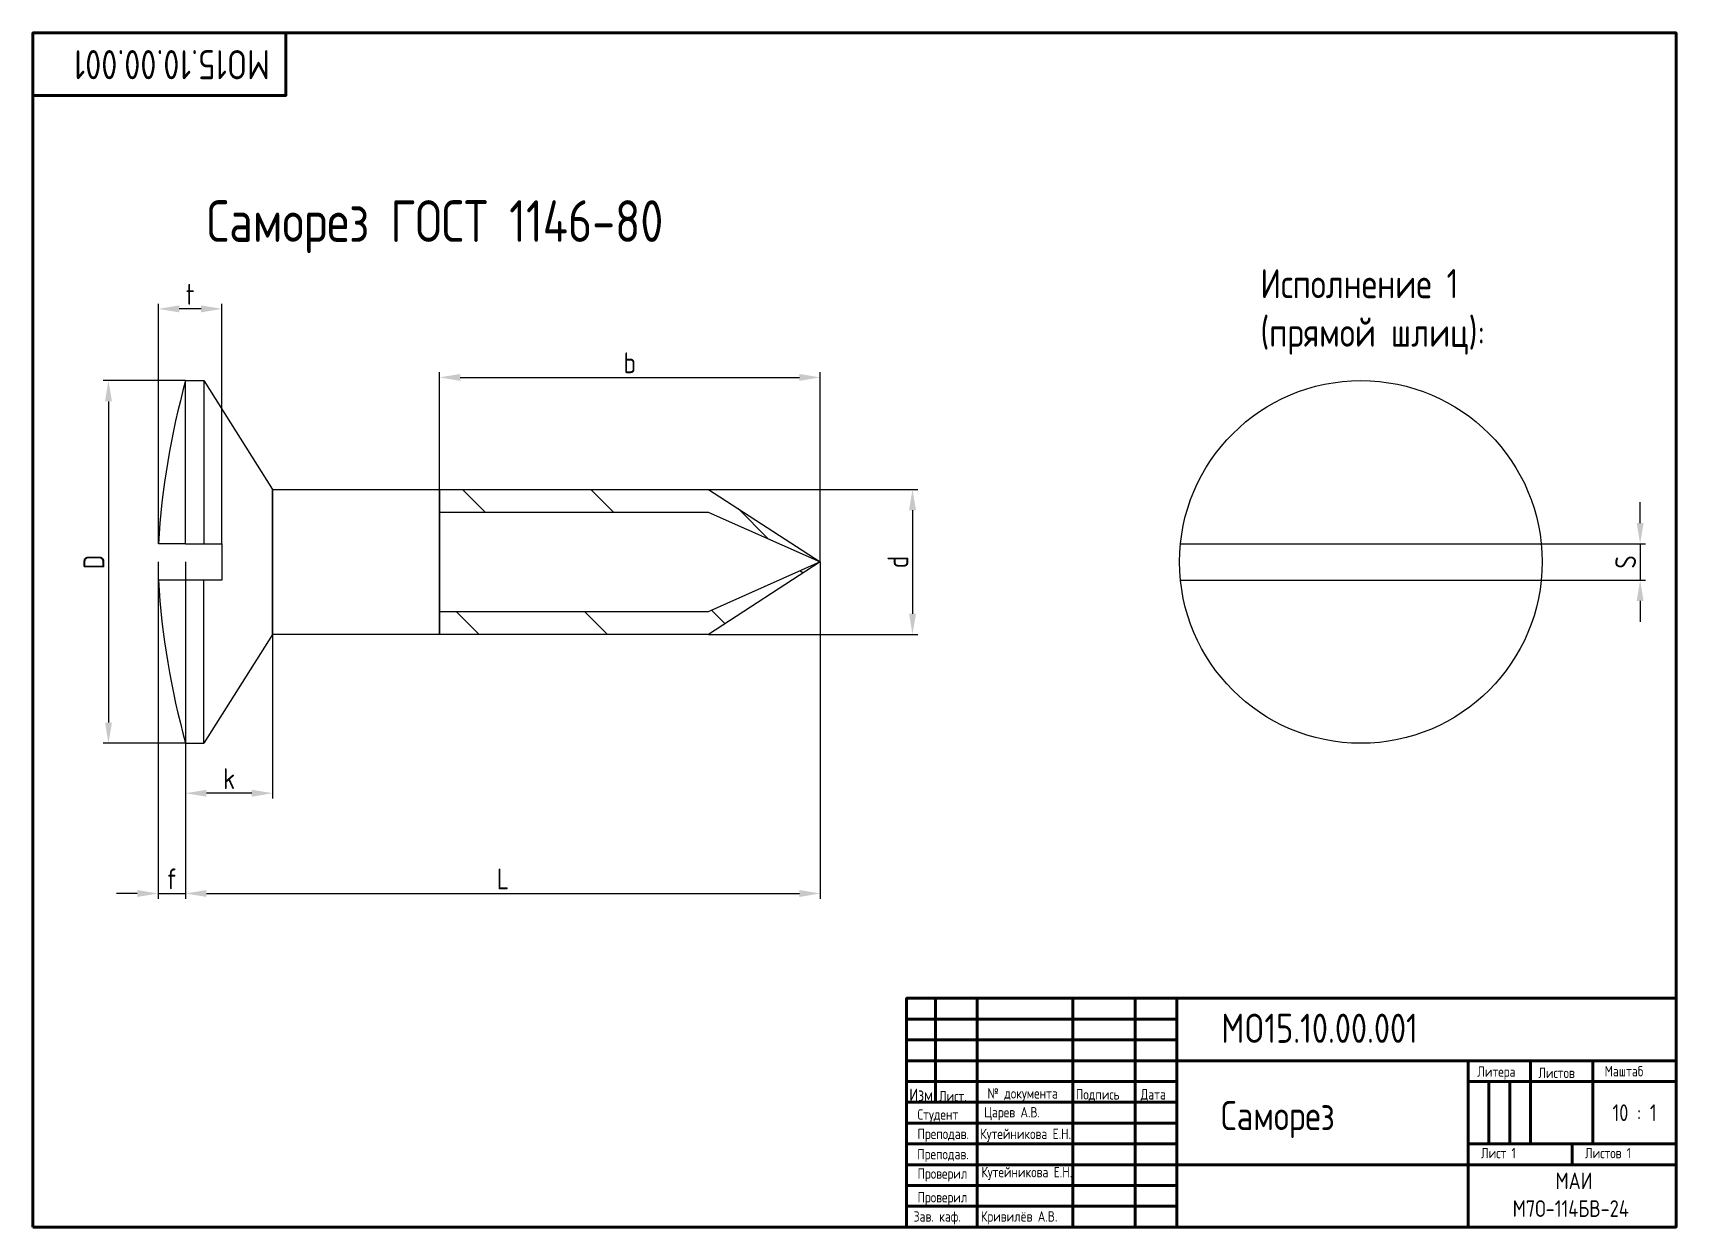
# Paper-space layout 'Лист1' of a CAD drawing. Header units: millimetres. Extents: x 23 to 418, y 5 to 292.
import ezdxf

# ---------------------------------------------------------------- set-up
doc = ezdxf.new("R2010")
doc.units = ezdxf.units.MM
for name, color, linetype, lineweight in [('AM_5', 3, 'Continuous', 25), ('Основной', 5, 'Continuous', 80), ('Текст', 3, 'Continuous', 20)]:
    doc.layers.add(name, color=color, linetype=linetype, lineweight=lineweight)
doc.layers.add('Шуруп_невидимый', color=7, linetype='Continuous')
doc.styles.get("Standard").update_dxf_attribs({"font": 'arial.ttf'})
doc.styles.add('ГОСТ', font='GOST_A.TTF')
doc.dimstyles.new('Apx$0', dxfattribs={"dimtxt": 5, "dimasz": 5, "dimexe": 1.25, "dimexo": 0, "dimgap": 1, "dimtad": 1, "dimdsep": 46, "dimtxsty": 'ГОСТ', "dimcen": 5, "dimclrd": 256, "dimclre": 256, "dimclrt": 256, "dimadec": 0, "dimazin": 2, "dimtp": 0.1, "dimtm": 0.1, "dimtfac": 0.71, "dimtmove": 1, "dimatfit": 3, "dimldrblk": 'NONE', "dimfxl": 1, "dimlwd": -1, "dimlwe": -1, "dimarcsym": 0})

# ---------------------------------------------------------------- blocks, each defined once
blk = doc.blocks.new('*U15')
h = blk.add_hatch()
h.set_pattern_fill('_USER', color=256, angle=135, pattern_type=0)
h.set_pattern_definition([(135, (0, 0), (-0.707107, -0.707107), [])])
h.paths.add_polyline_path([(58.28, 24.8), (55.312, 24.8), (55.312, 24.55), (58.277, 24.55), (59.512, 24)])
h.paths.add_polyline_path([(59.512, 24), (58.277, 23.45), (55.312, 23.45), (55.312, 23.2), (58.28, 23.2)])
for p, q in [((52.512, 24.2), (52.512, 26)), ((52.512, 26), (52.712, 26)), ((52.712, 26), (52.712, 24.2)), ((52.512, 24.2), (52.212, 24.2)), ((63.487, 24.2), (67.467, 24.2)), ((52.512, 23.8), (52.212, 23.8)), ((52.512, 23.8), (52.512, 22)), ((52.712, 22), (52.712, 23.8)), ((63.487, 23.8), (67.467, 23.8)), ((52.512, 22), (52.712, 22))]:
    blk.add_line(p, q)
for points in [[(52.712, 26), (53.472, 24.8), (53.472, 23.2), (52.712, 22)], [(52.512, 24.2), (52.912, 24.2), (52.912, 23.8), (52.512, 23.8)]]:
    blk.add_lwpolyline(points)
for points in [[(53.472, 24.8), (55.312, 24.8), (55.312, 23.2), (53.472, 23.2)], [(58.277, 23.45), (55.312, 23.45), (55.312, 24.55), (58.277, 24.55), (59.512, 24)]]:
    blk.add_lwpolyline(points, close=True)
blk.add_circle((65.477, 24), 2)
for centre, start, end in [((60.758, 23.7), 164.4191, 176.6562), ((60.758, 24.299), 183.3438, 195.5809)]:
    blk.add_arc(centre, 8.56, start, end)
at = {"layer": 'Шуруп_невидимый'}
blk.add_lwpolyline([(58.28, 23.2), (55.312, 23.2), (55.312, 24.8), (58.28, 24.8), (59.512, 24)], close=True, dxfattribs=at)
blk = doc.blocks.new('*D7')
at = {"layer": 'AM_5', "transparency": 16777216}
for p, q in [((59.34, 164.53), (59.34, 83.93)), ((211.88, 164.85), (211.88, 83.93)), ((64.34, 85.18), (206.88, 85.18))]:
    blk.add_line(p, q, dxfattribs=at)
for points in [[(64.34, 86.01), (64.34, 84.34), (59.34, 85.18)], [(206.88, 86.01), (206.88, 84.34), (211.88, 85.18)]]:
    blk.add_solid(points, dxfattribs=at)
at = {"layer": 'AM_5', "transparency": 16777216, "insert": (135.61, 88.68), "char_height": 5, "attachment_point": 5, "style": 'ГОСТ'}
blk.add_mtext('L', dxfattribs=at)
blk = doc.blocks.new('_NONE')
blk = doc.blocks.new('*D8')
at = {"layer": 'AM_5', "transparency": 16777216}
for p, q in [((52.71, 164.85), (52.71, 83.93)), ((59.34, 164.85), (59.34, 83.93)), ((47.71, 85.18), (42.71, 85.18)), ((52.71, 85.18), (59.34, 85.18)), ((64.34, 85.18), (69.34, 85.18))]:
    blk.add_line(p, q, dxfattribs=at)
for points in [[(47.71, 86.01), (47.71, 84.34), (52.71, 85.18)], [(64.34, 86.01), (64.34, 84.34), (59.34, 85.18)]]:
    blk.add_solid(points, dxfattribs=at)
at = {"layer": 'AM_5', "transparency": 16777216, "insert": (56.03, 88.68), "char_height": 5, "attachment_point": 5, "style": 'ГОСТ'}
blk.add_mtext('f', dxfattribs=at)
blk = doc.blocks.new('*D9')
at = {"layer": 'AM_5', "transparency": 16777216}
for p, q in [((80.26, 147.42), (80.26, 108.02)), ((59.34, 121.27), (59.34, 108.02)), ((75.26, 109.27), (64.34, 109.27))]:
    blk.add_line(p, q, dxfattribs=at)
for points in [[(64.34, 110.11), (64.34, 108.44), (59.34, 109.27)], [(75.26, 110.11), (75.26, 108.44), (80.26, 109.27)]]:
    blk.add_solid(points, dxfattribs=at)
at = {"layer": 'AM_5', "transparency": 16777216, "insert": (69.8, 112.78), "char_height": 5, "attachment_point": 5, "style": 'ГОСТ'}
blk.add_mtext('k', dxfattribs=at)
blk = doc.blocks.new('*D10')
at = {"layer": 'AM_5', "transparency": 16777216}
for p, q in [((52.81, 169.21), (52.81, 226.92)), ((63.06, 225.67), (57.81, 225.67)), ((68.06, 169.21), (68.06, 226.92))]:
    blk.add_line(p, q, dxfattribs=at)
for points in [[(57.81, 226.5), (57.81, 224.83), (52.81, 225.67)], [(63.06, 226.5), (63.06, 224.83), (68.06, 225.67)]]:
    blk.add_solid(points, dxfattribs=at)
at = {"layer": 'AM_5', "transparency": 16777216, "insert": (60.43, 229.17), "char_height": 5, "attachment_point": 5, "style": 'ГОСТ'}
blk.add_mtext('t', dxfattribs=at)
blk = doc.blocks.new('*D11')
at = {"layer": 'AM_5', "transparency": 16777216}
for p, q in [((59.34, 208.43), (39.55, 208.43)), ((40.8, 203.43), (40.8, 126.27)), ((59.34, 121.27), (39.55, 121.27))]:
    blk.add_line(p, q, dxfattribs=at)
for points in [[(39.97, 203.43), (41.64, 203.43), (40.8, 208.43)], [(39.97, 126.27), (41.64, 126.27), (40.8, 121.27)]]:
    blk.add_solid(points, dxfattribs=at)
at = {"layer": 'AM_5', "transparency": 16777216, "insert": (37.3, 164.85), "char_height": 5, "attachment_point": 5, "rotation": 90, "style": 'ГОСТ'}
blk.add_mtext('D', dxfattribs=at)
blk = doc.blocks.new('*D12')
at = {"layer": 'AM_5', "transparency": 16777216}
for p, q in [((185.03, 182.28), (235.32, 182.28)), ((234.07, 177.28), (234.07, 152.42)), ((185.03, 147.42), (235.32, 147.42))]:
    blk.add_line(p, q, dxfattribs=at)
for points in [[(233.24, 177.28), (234.91, 177.28), (234.07, 182.28)], [(233.24, 152.42), (234.91, 152.42), (234.07, 147.42)]]:
    blk.add_solid(points, dxfattribs=at)
at = {"layer": 'AM_5', "transparency": 16777216, "insert": (230.57, 164.85), "char_height": 5, "attachment_point": 5, "rotation": 90, "style": 'ГОСТ'}
blk.add_mtext('d', dxfattribs=at)
blk = doc.blocks.new('*D13')
at = {"layer": 'AM_5', "transparency": 16777216}
for p, q in [((120.36, 182.28), (120.36, 210.45)), ((211.88, 164.85), (211.88, 210.45)), ((125.36, 209.2), (206.88, 209.2))]:
    blk.add_line(p, q, dxfattribs=at)
for points in [[(125.36, 210.03), (125.36, 208.37), (120.36, 209.2)], [(206.88, 210.03), (206.88, 208.37), (211.88, 209.2)]]:
    blk.add_solid(points, dxfattribs=at)
at = {"layer": 'AM_5', "transparency": 16777216, "insert": (166.12, 212.7), "char_height": 5, "attachment_point": 5, "style": 'ГОСТ'}
blk.add_mtext('b', dxfattribs=at)
blk = doc.blocks.new('*D14')
at = {"layer": 'AM_5', "transparency": 16777216}
for p, q in [((408.98, 174.21), (408.98, 179.21)), ((385.23, 169.21), (410.23, 169.21)), ((408.98, 169.21), (408.98, 160.49)), ((385.23, 160.49), (410.23, 160.49)), ((408.98, 155.49), (408.98, 150.49))]:
    blk.add_line(p, q, dxfattribs=at)
for points in [[(408.15, 174.21), (409.81, 174.21), (408.98, 169.21)], [(408.15, 155.49), (409.81, 155.49), (408.98, 160.49)]]:
    blk.add_solid(points, dxfattribs=at)
at = {"layer": 'AM_5', "transparency": 16777216, "insert": (405.48, 164.85), "char_height": 5, "attachment_point": 5, "rotation": 90, "style": 'ГОСТ'}
blk.add_mtext('S', dxfattribs=at)

psp = doc.layouts.new('Лист1')

# ---------------------------------------------------------------- linework, layer by layer
at = {"layer": 'Основной'}
for p, q in [((382.629, 40), (382.629, 45)), ((397.629, 25), (397.629, 45))]:
    psp.add_line(p, q, dxfattribs=at)
at = {"layer": 'Основной', "color": 0}
psp.add_lwpolyline([(22.629, 292), (83.47, 292), (83.47, 276.969), (22.629, 276.969)], close=True, dxfattribs=at)
at = {"layer": 'Основной'}
for points in [[(22.629, 5), (417.629, 5), (417.629, 292), (22.629, 292)], [(417.629, 5), (232.629, 5), (232.629, 60), (417.629, 60)], [(232.629, 60), (239.629, 60), (239.629, 55), (232.629, 55)], [(239.629, 55), (249.629, 55), (249.629, 60), (239.629, 60)], [(249.629, 55), (272.629, 55), (272.629, 60), (249.629, 60)], [(272.629, 55), (287.629, 55), (287.629, 60), (272.629, 60)], [(287.629, 55), (297.629, 55), (297.629, 60), (287.629, 60)], [(232.629, 55), (239.629, 55), (239.629, 50), (232.629, 50)], [(239.629, 50), (249.629, 50), (249.629, 55), (239.629, 55)], [(249.629, 50), (272.629, 50), (272.629, 55), (249.629, 55)], [(272.629, 50), (287.629, 50), (287.629, 55), (272.629, 55)], [(287.629, 50), (297.629, 50), (297.629, 55), (287.629, 55)], [(232.629, 50), (239.629, 50), (239.629, 45), (232.629, 45)], [(239.629, 45), (249.629, 45), (249.629, 50), (239.629, 50)], [(249.629, 45), (272.629, 45), (272.629, 50), (249.629, 50)], [(272.629, 45), (287.629, 45), (287.629, 50), (272.629, 50)], [(287.629, 45), (297.629, 45), (297.629, 50), (287.629, 50)], [(232.629, 45), (239.629, 45), (239.629, 40), (232.629, 40)], [(239.629, 40), (249.629, 40), (249.629, 45), (239.629, 45)], [(249.629, 40), (272.629, 40), (272.629, 45), (249.629, 45)], [(272.629, 40), (287.629, 40), (287.629, 45), (272.629, 45)], [(287.629, 40), (297.629, 40), (297.629, 45), (287.629, 45)], [(367.629, 20), (297.629, 20), (297.629, 45), (367.629, 45)], [(417.629, 20), (367.629, 20), (367.629, 45), (417.629, 45)], [(367.629, 45), (417.629, 45), (417.629, 40), (367.629, 40)], [(232.629, 40), (239.629, 40), (239.629, 35), (232.629, 35)], [(239.629, 35), (249.629, 35), (249.629, 40), (239.629, 40)], [(249.629, 35), (272.629, 35), (272.629, 40), (249.629, 40)], [(272.629, 35), (287.629, 35), (287.629, 40), (272.629, 40)], [(287.629, 35), (297.629, 35), (297.629, 40), (287.629, 40)], [(367.629, 40), (372.629, 40), (372.629, 25), (367.629, 25)], [(372.629, 40), (377.629, 40), (377.629, 25), (372.629, 25)], [(377.629, 40), (382.629, 40), (382.629, 25), (377.629, 25)], [(417.629, 25), (397.629, 25), (397.629, 40), (417.629, 40)], [(249.629, 30), (272.629, 30), (272.629, 35), (249.629, 35)], [(272.629, 30), (287.629, 30), (287.629, 35), (272.629, 35)], [(287.629, 30), (297.629, 30), (297.629, 35), (287.629, 35)], [(249.629, 25), (272.629, 25), (272.629, 30), (249.629, 30)], [(272.629, 25), (287.629, 25), (287.629, 30), (272.629, 30)], [(287.629, 25), (297.629, 25), (297.629, 30), (287.629, 30)], [(249.629, 20), (272.629, 20), (272.629, 25), (249.629, 25)], [(272.629, 20), (287.629, 20), (287.629, 25), (272.629, 25)], [(287.629, 20), (297.629, 20), (297.629, 25), (287.629, 25)], [(367.629, 20), (392.629, 20), (392.629, 25), (367.629, 25)], [(392.629, 25), (417.629, 25), (417.629, 20), (392.629, 20)], [(249.629, 15), (272.629, 15), (272.629, 20), (249.629, 20)], [(272.629, 15), (287.629, 15), (287.629, 20), (272.629, 20)], [(287.629, 15), (297.629, 15), (297.629, 20), (287.629, 20)], [(297.629, 5), (367.629, 5), (367.629, 20), (297.629, 20)], [(367.629, 20), (417.629, 20), (417.629, 5), (367.629, 5)], [(249.629, 10), (272.629, 10), (272.629, 15), (249.629, 15)], [(272.629, 10), (287.629, 10), (287.629, 15), (272.629, 15)], [(287.629, 10), (297.629, 10), (297.629, 15), (287.629, 15)], [(249.629, 5), (272.629, 5), (272.629, 10), (249.629, 10)], [(272.629, 5), (287.629, 5), (287.629, 10), (272.629, 10)], [(287.629, 5), (297.629, 5), (297.629, 10), (287.629, 10)]]:
    psp.add_lwpolyline(points, close=True, dxfattribs=at)
for points in [[(239.629, 30), (232.629, 30), (232.629, 35), (239.629, 35)], [(239.629, 30), (249.629, 30), (249.629, 35), (239.629, 35)], [(239.629, 25), (232.629, 25), (232.629, 30), (239.629, 30)], [(249.629, 30), (239.629, 30)], [(239.629, 20), (232.629, 20), (232.629, 25), (239.629, 25)], [(239.629, 20), (249.629, 20), (249.629, 25), (239.629, 25)], [(239.629, 15), (232.629, 15), (232.629, 20), (239.629, 20)], [(239.629, 15), (249.629, 15), (249.629, 20), (239.629, 20)], [(239.629, 10), (232.629, 10), (232.629, 15), (239.629, 15)], [(239.629, 10), (249.629, 10), (249.629, 15), (239.629, 15)], [(239.629, 5), (232.629, 5), (232.629, 10), (239.629, 10)], [(239.629, 5), (249.629, 5), (249.629, 10), (239.629, 10)]]:
    psp.add_lwpolyline(points, dxfattribs=at)

# ---------------------------------------------------------------- block references
at = {"xscale": 21.79032595988713, "yscale": 21.79032595988713, "zscale": 21.79032595988713}
psp.add_blockref('*U15', (-1084.908, -358.109), dxfattribs=at)

# ---------------------------------------------------------------- texts
at = {"layer": 'Текст', "color": 0, "insert": (79.623, 280.866), "char_height": 7, "attachment_point": 1, "rotation": 180}
psp.add_mtext_dynamic_manual_height_columns('{\\fGOST type A|b0|i0|c204|p34;\\C256;MO15.10.00.001}', width=59.62281, gutter_width=12.5, heights=[0], dxfattribs=at)
at = {"layer": 'Текст', "attachment_point": 1}
for s, width, insert, char_height in [('{\\fGOST type A|b0|i0|c204|p34;\\C256;\\c0;Саморез ГОСТ 1146-80}', 115.11193, (64.418, 251.77), 10), ('{\\fGOST type A|b0|i0|c204|p34;\\C256;\\c0;Исполнение 1^J(прямой шлиц):}', 56.96052, (317.706, 235.236), 7)]:
    psp.add_mtext_dynamic_manual_height_columns(s, width=width, gutter_width=12.5, heights=[0], dxfattribs=dict(at, insert=insert, char_height=char_height))
at = {"layer": 'Текст', "style": 'ГОСТ'}
for s, width, heights, insert, char_height, attachment_point in [('MO15.10.00.001', 79.05245, [0], (308.309, 56.286), 7, 1), ('Литера', 15, [0], (369.811, 43.622), 2.5, 1), ('Маштаб', 30, [0], (400.441, 43.721), 2.5, 1), ('Листов', 15, [0], (384.515, 43.314), 2.5, 1), ('Изм.', 4.24529, [0], (233.308, 38.282), 3, 1), ('№ документа', 22.31239, [0], (252.104, 38.392), 2.5, 1), ('Студент', 17, [0], (235.277, 33.315), 2.5, 1), ('Царев А.В.', 30.3742, [0], (251.294, 33.855), 2.5, 1), ('Саморез', 79.05245, [0], (308.218, 35.312), 7, 1), ('10 : 1', 20, [0], (407.629, 32.5), 4, 5), ('Преподав.', 17, [0], (235.274, 28.678), 2.5, 1), ('Кутейникова Е.Н.', 57.4179, [0], (250.361, 28.662), 2.5, 1), ('Преподав.', 17, [0], (235.216, 23.797), 2.5, 1), ('Лист 1', 25, [0], (370.734, 24.051), 2.5, 1), ('Листов 1', 25, [0], (395.734, 24.051), 2.5, 1), ('Проверил', 14.34686, [0], (235.282, 19.128), 2.5, 1), ('Кутейникова Е.Н.', 57.4179, [0], (250.628, 19.474), 2.5, 1), ('\\pi20.99571;МАИ\\P\\pi10.70264;М7О-114БВ-24', 50, [0], (367.629, 18.128), 4, 1), ('Проверил', 14.34686, [0], (235.282, 13.432), 2.5, 1), ('Зав. каф.', 13.02451, [7.58], (234.357, 8.819), 2.5, 1), ('Кривилёв A.B.', 57.4179, [0], (250.524, 8.823), 2.5, 1)]:
    psp.add_mtext_dynamic_manual_height_columns(s, width=width, gutter_width=12.5, heights=heights, dxfattribs=dict(at, insert=insert, char_height=char_height, attachment_point=attachment_point))
at = {"layer": 'Текст', "insert": (240.439, 37.74), "char_height": 2.5, "width": 6.25625, "attachment_point": 1, "style": 'ГОСТ'}
psp.add_mtext('Лист.', dxfattribs=at)
at = {"layer": 'Текст', "char_height": 2.5, "attachment_point": 1, "style": 'ГОСТ'}
for s, insert in [('Подпись', (273.357, 38.15)), ('Дата', (288.918, 38.165))]:
    psp.add_mtext(s, dxfattribs=dict(at, insert=insert))

# ---------------------------------------------------------------- dimensions: what is measured, and where the dimension line sits
at = {"layer": 'AM_5'}
for base, p1, p2, text, picture, middle in [((52.807, 225.667), (68.06, 169.21), (52.807, 169.21), 't', '*D10', (60.433, 229.17)), ((211.876, 209.199), (120.357, 182.285), (211.876, 164.852), 'b', '*D13', (166.116, 212.702))]:
    dim = psp.add_linear_dim(base=base, p1=p1, p2=p2, text=text, dimstyle='Apx$0', override={"dimpost": ''}, dxfattribs=at)
    dim.commit()
    dim.dimension.update_dxf_attribs({"geometry": picture, "text_midpoint": middle})
for base, p1, p2, angle, text, picture, middle in [((40.803, 121.272), (59.344, 208.433), (59.344, 121.272), 90, 'D', '*D11', (37.302, 164.852)), ((234.072, 147.42), (185.033, 182.285), (185.033, 147.42), 90, 'd', '*D12', (230.568, 164.852)), ((408.98, 160.494), (385.227, 169.21), (385.227, 160.494), 90, 'S', '*D14', (405.478, 164.852)), ((59.344, 85.178), (52.711, 164.852), (59.344, 164.852), 0, 'f', '*D8', (56.027, 88.68)), ((211.876, 85.178), (59.344, 164.526), (211.876, 164.852), 0, 'L', '*D7', (135.61, 88.682)), ((59.344, 109.272), (80.263, 147.42), (59.344, 121.272), 0, 'k', '*D9', (69.803, 112.775))]:
    dim = psp.add_linear_dim(base=base, p1=p1, p2=p2, angle=angle, text=text, dimstyle='Apx$0', override={"dimpost": ''}, dxfattribs=at)
    dim.commit()
    dim.dimension.update_dxf_attribs({"geometry": picture, "text_midpoint": middle})

doc.saveas('drawing.dxf')
